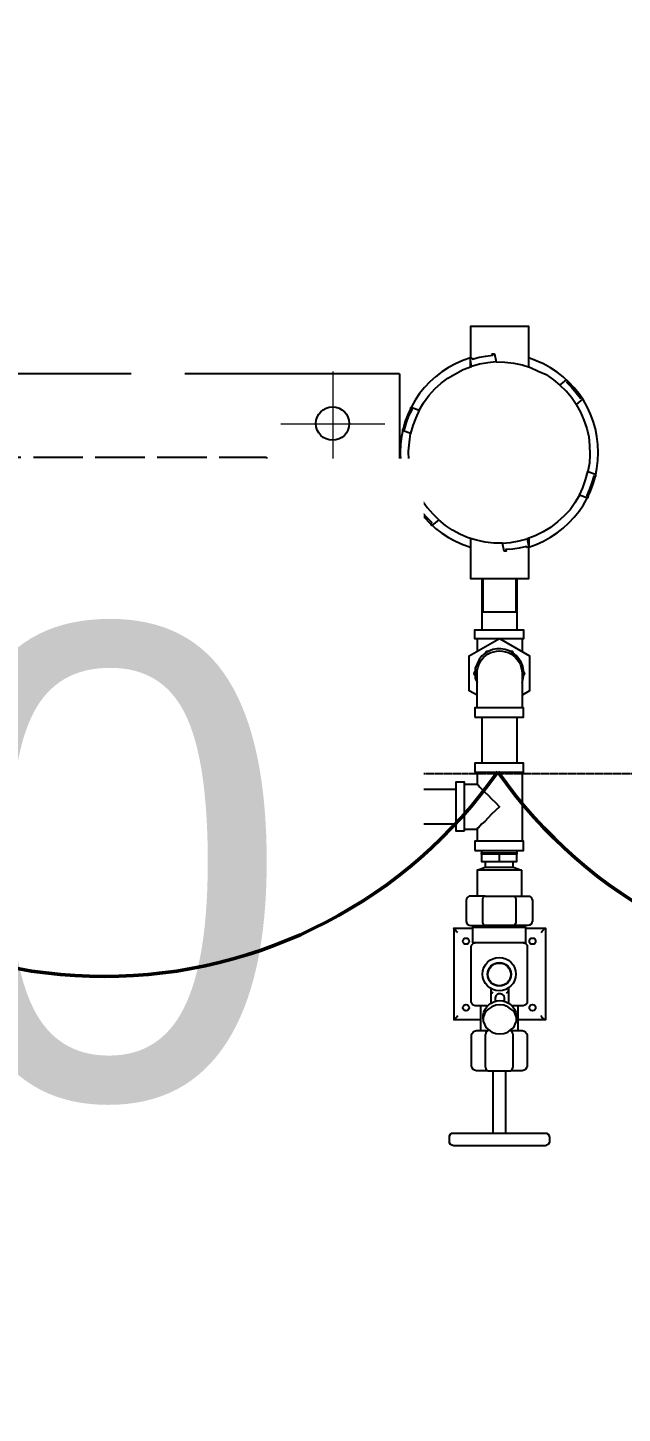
# Model space of a CAD drawing. Header units: millimetres. Extents: x -300 to 383236, y -195106 to -144646.
# Drawn here: x 21807 to 22260, y -175617 to -174561 of the extents above; entities that cross this region are included whole.
import ezdxf
from ezdxf.enums import TextEntityAlignment as Align

# ---------------------------------------------------------------- set-up
doc = ezdxf.new("R2010")
doc.units = ezdxf.units.MM
doc.header["$LTSCALE"] = 60
doc.set_wipeout_variables(frame=1)
doc.linetypes.add('CENTER2', pattern=[28.575, 19.05, -3.175, 3.175, -3.175])
doc.linetypes.add('PDF_IMPORT', pattern=[1, 0.8, -0.2])
doc.layers.add('C_REV', color=4, linetype='Continuous', lineweight=50)
doc.layers.add('EQUIPMENT', color=253, linetype='Continuous', lineweight=0)
doc.layers.add('C_TEXT_CONTAINER NO', color=7, linetype='Continuous')
doc.layers.add('CENTER', color=1, linetype='CENTER2')
doc.styles.add('Arial', font='arial.ttf')

# ---------------------------------------------------------------- blocks, each defined once
blk = doc.blocks.new('A$C44261593')
h = blk.add_hatch()
h.set_pattern_fill('ANSI31', color=253, scale=100)
h.set_pattern_definition([(45, (0, -50460), (-224.5064, 224.5064), [])])
edge = h.paths.add_edge_path()
edge.add_line((-58347, -14256), (-58347, -14056))
edge.add_line((-58347, -14056), (-57547, -14056))
edge.add_line((-57547, -14056), (-57547, -15056))
edge.add_line((-57547, -15056), (-60547, -15056))
edge.add_line((-60547, -15056), (-60547, -31056))
edge.add_line((-60547, -31056), (-57647, -31056))
edge.add_line((-57647, -31056), (-57647, -32268))
edge.add_line((-57647, -32268), (-43347, -32268))
edge.add_line((-43347, -32268), (-43347, -29256))
edge.add_line((-43347, -29256), (-34347, -29256))
edge.add_line((-34347, -29256), (-34347, -14206))
edge.add_line((-34347, -14206), (-33547, -14206))
edge.add_line((-33547, -14206), (-33547, -29256))
edge.add_line((-33547, -29256), (-30497, -29256))
edge.add_line((-30497, -29256), (-30497, -30056))
edge.add_line((-30497, -30056), (-30547, -30056))
edge.add_line((-30547, -30056), (-30547, -34906))
edge.add_line((-30547, -34906), (-30569.2, -34906))
edge.add_arc((-31589.7, -35133.7), 1045.6, 12.5777, 76.5787)
edge.add_line((-31347, -34116.7), (-31347, -30056))
edge.add_line((-31347, -30056), (-42547, -30056))
edge.add_line((-42547, -30056), (-42547, -34906))
edge.add_line((-42547, -34906), (-43347, -34906))
edge.add_line((-43347, -34906), (-43347, -33068))
edge.add_line((-43347, -33068), (-57647, -33068))
edge.add_line((-57647, -33068), (-57647, -34906))
edge.add_line((-57647, -34906), (-58447, -34906))
edge.add_line((-58447, -34906), (-58447, -31856))
edge.add_line((-58447, -31856), (-66197, -31856))
edge.add_line((-66197, -31856), (-66197, -31056))
edge.add_line((-66197, -31056), (-61347, -31056))
edge.add_line((-61347, -31056), (-61347, -14256))
edge.add_line((-61347, -14256), (-58347, -14256))

msp = doc.modelspace()

# ---------------------------------------------------------------- linework, layer by layer
at = {"layer": 'CENTER', "color": 253, "ltscale": 0.001}
msp.add_line((18772.6, -175129.7), (22443.4, -175129.7), dxfattribs=at)
at = {"layer": 'EQUIPMENT', "color": 253, "lineweight": 25}
for points in [[(22188.9, -174819.8), (22188.9, -174788.9), (22188.1, -174788.9), (22187.3, -174788.9), (22185.4, -174788.9), (22182.8, -174788.9), (22179.9, -174788.9), (22176.4, -174788.9), (22172.7, -174788.9), (22168.5, -174788.9), (22164.3, -174788.9), (22160.3, -174788.9), (22156.3, -174788.9), (22152.9, -174788.9), (22150, -174788.9), (22147.6, -174788.9), (22145.7, -174788.9), (22144.7, -174788.9), (22144.4, -174788.9), (22144.4, -174812.9, 0.742501), (22144.4, -174957.1)], [(22144.4, -174950.5), (22144.4, -174981), (22144.7, -174981), (22145.7, -174981), (22147.6, -174981), (22150, -174981), (22152.9, -174981), (22156.3, -174981), (22160.3, -174981), (22164.3, -174981), (22168.5, -174981), (22172.7, -174981), (22176.4, -174981), (22179.9, -174981), (22182.8, -174981), (22185.4, -174981), (22187.3, -174981), (22188.1, -174981), (22188.9, -174981), (22188.9, -174957.1, 0.735147), (22188.9, -174812.9)], [(21905.2, -175204.8, -0.170431), (21840.2, -175297.9), (21830.6, -175304.5, -1.837462), (21831.7, -175006.1), (21841.2, -175012.4, -0.212493), (21911.9, -175140)], [(22183.8, -175060.3, 0.813568), (22153.2, -175040), (22151, -175042.9), (22149.5, -175046), (22148.1, -175049.5), (22147.9, -175053.5), (22148.1, -175056.9), (22149.5, -175060.3)], [(22149.5, -175079.6), (22149.5, -175074.1), (22149.5, -175070.1), (22149.5, -175066.7), (22149.5, -175063.5), (22149.5, -175060.6), (22149.5, -175058.2), (22149.5, -175056.4), (22149.5, -175054.8), (22149.5, -175053.7), (22149.5, -175053.5, -1.005816), (22183.8, -175053.5), (22183.8, -175053.7), (22183.8, -175054.8), (22183.8, -175056.4), (22183.8, -175058.2), (22183.8, -175060.6), (22183.8, -175063.5), (22183.8, -175066.7), (22183.8, -175070.1), (22183.8, -175074.1), (22183.8, -175079.6)], [(22154.2, -175317), (22154.2, -175313.8, -0.861923), (22179.6, -175313.8), (22179.6, -175317)]]:
    msp.add_lwpolyline(points, format="xyb", dxfattribs=at)
for points in [[(22145.7, -174812.7), (22146, -174813.7), (22151, -174812.4), (22156.1, -174811.4), (22161.6, -174810.8), (22161.1, -174809.8), (22162.7, -174809.8), (22164, -174815.9), (22157.7, -174816.7), (22151.3, -174817.7), (22145.2, -174819.3), (22144.2, -174812.9)], [(22229.9, -174844.2), (22225.1, -174848.4), (22221.4, -174843.1), (22217.5, -174838.1), (22212.7, -174833.6), (22217.7, -174829.6), (22218.8, -174830.9), (22218, -174831.5), (22221.4, -174835.2), (22225.1, -174839.4), (22228.3, -174843.6), (22229.1, -174842.8)], [(22099.2, -174850.5), (22105.3, -174852.6), (22102.9, -174858.5), (22100.5, -174864.5), (22098.9, -174870.6), (22092.8, -174868.2), (22093.4, -174866.9), (22094.2, -174867.5), (22095.7, -174862.2), (22097.6, -174857.1), (22100, -174852.4), (22098.7, -174852.1)], [(22233.6, -174919.8), (22227.5, -174917.5), (22230.2, -174911.9), (22232.3, -174905.8), (22233.9, -174899.5), (22239.9, -174901.6), (22239.7, -174903.2), (22238.6, -174902.9), (22237, -174907.9), (22235.2, -174913), (22233.3, -174917.7), (22234.1, -174918.3)], [(22103.2, -174925.7), (22107.9, -174921.7), (22111.6, -174927), (22115.9, -174931.7), (22120.3, -174936.2), (22115.1, -174940.5), (22114.3, -174939.4), (22115.1, -174938.4), (22111.4, -174934.7), (22107.9, -174931), (22104.7, -174926.5), (22103.9, -174927)], [(22187.3, -174957.4), (22187.3, -174956.6), (22181.7, -174957.9), (22176.7, -174958.7), (22171.4, -174959), (22171.7, -174960.3), (22170.1, -174960.3), (22168.8, -174954), (22175.1, -174953.7), (22181.5, -174952.4), (22187.8, -174950.8), (22188.9, -174957.1)], [(21846.8, -175006.6), (21846.8, -175007.2), (21846.2, -175007.4), (21845.7, -175007.9), (21844.7, -175009), (21842.5, -175011.1), (21878.3, -175047.1), (21880.9, -175044.7), (21881.4, -175043.9), (21882.2, -175043.1), (21882.8, -175042.9), (21882.8, -175042.6)], [(22147.9, -175086.8), (22148.1, -175086.8), (22149.5, -175086.8), (22151, -175086.8), (22153.2, -175086.8), (22156.1, -175086.8), (22159.2, -175086.8), (22162.7, -175086.8), (22166.7, -175086.8), (22170.1, -175086.8), (22173.5, -175086.8), (22176.7, -175086.8), (22179.6, -175086.8), (22181.7, -175086.8), (22183.8, -175086.8), (22184.6, -175086.8), (22184.9, -175086.8), (22184.9, -175079.6), (22184.6, -175079.6), (22183.8, -175079.6), (22181.7, -175079.6), (22179.6, -175079.6), (22176.7, -175079.6), (22173.5, -175079.6), (22170.1, -175079.6), (22166.7, -175079.6), (22162.7, -175079.6), (22159.2, -175079.6), (22156.1, -175079.6), (22153.2, -175079.6), (22151, -175079.6), (22149.5, -175079.6), (22148.1, -175079.6), (22147.9, -175079.6)], [(22147.9, -175128.6), (22148.1, -175128.6), (22149.5, -175128.6), (22151, -175128.6), (22153.2, -175128.6), (22156.1, -175128.6), (22159.2, -175128.6), (22162.7, -175128.6), (22166.7, -175128.6), (22170.1, -175128.6), (22173.5, -175128.6), (22176.7, -175128.6), (22179.6, -175128.6), (22181.7, -175128.6), (22183.8, -175128.6), (22184.6, -175128.6), (22184.9, -175128.6), (22184.9, -175121.7), (22184.6, -175121.7), (22183.8, -175121.7), (22181.7, -175121.7), (22179.6, -175121.7), (22176.7, -175121.7), (22173.5, -175121.7), (22170.1, -175121.7), (22166.7, -175121.7), (22162.7, -175121.7), (22159.2, -175121.7), (22156.1, -175121.7), (22153.2, -175121.7), (22151, -175121.7), (22149.5, -175121.7), (22148.1, -175121.7), (22147.9, -175121.7)], [(21990.2, -175155.1), (21990.2, -175177.8), (22009.8, -175177.8), (22009.8, -175155.1), (22009.8, -175131.8), (21990.2, -175131.8)], [(22139.9, -175173.3), (22139.9, -175173), (22139.9, -175172.3), (22139.9, -175170.1), (22139.9, -175168), (22139.9, -175165.1), (22139.9, -175161.9), (22139.9, -175158.5), (22139.9, -175155.1), (22139.9, -175151.1), (22139.9, -175147.6), (22139.9, -175144.5), (22139.9, -175142.1), (22139.9, -175139.4), (22139.9, -175137.9), (22139.9, -175136.8), (22139.9, -175136.3), (22133.3, -175136.3), (22133.3, -175136.8), (22133.3, -175137.9), (22133.3, -175139.4), (22133.3, -175142.1), (22133.3, -175144.5), (22133.3, -175147.6), (22133.3, -175151.1), (22133.3, -175155.1), (22133.3, -175158.5), (22133.3, -175161.9), (22133.3, -175165.1), (22133.3, -175168), (22133.3, -175170.1), (22133.3, -175172.3), (22133.3, -175173), (22133.3, -175173.3)], [(22147.9, -175188.4), (22148.1, -175188.4), (22149.5, -175188.4), (22151, -175188.4), (22153.2, -175188.4), (22156.1, -175188.4), (22159.2, -175188.4), (22162.7, -175188.4), (22166.7, -175188.4), (22170.1, -175188.4), (22173.5, -175188.4), (22176.7, -175188.4), (22179.6, -175188.4), (22181.7, -175188.4), (22183.8, -175188.4), (22184.6, -175188.4), (22184.9, -175188.4), (22184.9, -175181.2), (22184.6, -175181.2), (22183.8, -175181.2), (22181.7, -175181.2), (22179.6, -175181.2), (22176.7, -175181.2), (22173.5, -175181.2), (22170.1, -175181.2), (22166.7, -175181.2), (22162.7, -175181.2), (22159.2, -175181.2), (22156.1, -175181.2), (22153.2, -175181.2), (22151, -175181.2), (22149.5, -175181.2), (22148.1, -175181.2), (22147.9, -175181.2)], [(22170.1, -175258.8), (22166.7, -175258.8), (22162.7, -175258.8), (22148.1, -175258.8), (22147.3, -175258.8), (22146.5, -175258.8), (22146.3, -175258.8), (22146.3, -175246.9), (22146.5, -175246.9), (22147.9, -175246.9), (22149.5, -175246.9), (22151.6, -175246.9), (22154.2, -175246.9), (22157.4, -175246.9), (22160.8, -175246.9), (22164.8, -175246.9), (22168.2, -175246.9), (22171.9, -175246.9), (22175.4, -175246.9), (22178.6, -175246.9), (22181.2, -175246.9), (22183.8, -175246.9), (22185.4, -175246.9), (22186.2, -175246.9), (22186.5, -175246.9), (22186.5, -175258.8), (22186.2, -175258.8), (22185.7, -175258.8), (22184.6, -175258.8)], [(22166.9, -175306.1), (22163.7, -175306.4), (22160.8, -175307.5), (22158.4, -175309), (22156.3, -175310.9), (22155.3, -175313), (22154.2, -175315.7), (22154.2, -175318.6), (22155.3, -175320.9), (22156.3, -175323.3), (22158.4, -175325.2), (22160.8, -175326.8), (22163.7, -175327.8), (22166.9, -175328.1), (22169.8, -175327.8), (22173, -175326.8), (22175.1, -175325.2), (22177.5, -175323.3), (22178.6, -175320.9), (22179.6, -175318.6), (22179.6, -175315.7), (22178.6, -175313), (22177.5, -175310.9), (22175.1, -175309), (22173, -175307.5), (22169.8, -175306.4)], [(22155.8, -175353.2), (22156.1, -175354), (22156.3, -175355.3), (22157.1, -175355.9), (22157.7, -175356.4), (22149.2, -175356.4), (22147.6, -175355.9), (22146.5, -175355.3), (22145.7, -175354), (22145.2, -175353.2), (22145.2, -175328.9), (22145.7, -175327.8), (22146.5, -175326.8), (22147.6, -175326.2), (22149.2, -175325.7), (22157.7, -175325.7), (22157.1, -175326.2), (22156.3, -175326.8), (22156.1, -175327.8), (22155.8, -175328.9)], [(22201.6, -175413.6), (22201.3, -175413.6), (22200, -175413.6), (22198.4, -175413.6), (22195.8, -175413.6), (22192.8, -175413.6), (22189.4, -175413.6), (22185.4, -175413.6), (22180.9, -175413.6), (22176.4, -175413.6), (22171.4, -175413.6), (22166.7, -175413.6), (22161.6, -175413.6), (22156.9, -175413.6), (22152.1, -175413.6), (22147.6, -175413.6), (22143.6, -175413.6), (22139.9, -175413.6), (22137, -175413.6), (22134.9, -175413.6), (22133, -175413.6), (22132, -175413.6), (22131.7, -175413.6), (22130.4, -175413), (22129.3, -175412.5), (22128.6, -175411.2), (22128.6, -175410.4), (22128.6, -175407.2), (22128.6, -175405.9), (22129.3, -175404.6), (22130.4, -175404), (22131.7, -175404), (22132, -175404), (22133, -175404), (22134.9, -175404), (22137, -175404), (22139.9, -175404), (22143.6, -175404), (22147.6, -175404), (22152.1, -175404), (22156.9, -175404), (22161.6, -175404), (22166.7, -175404), (22171.4, -175404), (22176.4, -175404), (22180.9, -175404), (22185.4, -175404), (22189.4, -175404), (22192.8, -175404), (22195.8, -175404), (22198.4, -175404), (22200, -175404), (22201.3, -175404), (22201.6, -175404), (22202.4, -175404), (22203.7, -175404.6), (22204.5, -175405.9), (22204.8, -175407.2), (22204.8, -175410.4), (22204.5, -175411.2), (22203.7, -175412.5), (22202.4, -175413)]]:
    msp.add_lwpolyline(points, close=True, dxfattribs=at)
for points in [[(22105.3, -174852.6), (22108.7, -174847.1), (22112.7, -174841.5), (22117.2, -174836.5), (22122.2, -174832), (22127.2, -174828.3), (22133, -174824.9), (22138.9, -174821.7), (22145.2, -174819.3)], [(22144.4, -174819.8), (22144.4, -174814)], [(22164, -174815.9), (22170.6, -174816.1), (22177.5, -174816.9), (22183.8, -174818.2), (22190.2, -174820.1), (22196, -174823), (22202.1, -174825.6), (22207.7, -174829.6), (22212.7, -174833.6)], [(22090.5, -174824.9), (22090.5, -174913.8)], [(22225.1, -174848.4), (22228.3, -174854.2), (22230.9, -174860.3), (22233.1, -174866.7), (22234.6, -174873), (22235.2, -174879.6), (22235.4, -174886.5), (22235.2, -174893.1), (22233.9, -174899.5)], [(22107.9, -174921.7), (22104.7, -174915.9), (22102.1, -174909.8), (22100, -174903.4), (22098.4, -174897.1), (22097.6, -174890.5), (22097.3, -174883.9), (22098.1, -174877.2), (22098.9, -174870.6)], [(21988.9, -174888.4), (21988.9, -175135.7)], [(21988.9, -174913.8), (22014.3, -174913.8), (22014.3, -175135.7)], [(22227.5, -174917.5), (22224.1, -174923.3), (22220.4, -174928.6), (22215.9, -174933.3), (22210.8, -174937.8), (22205.5, -174942.1), (22200, -174945.5), (22193.9, -174948.4), (22187.8, -174950.8)], [(22168.8, -174954), (22162.4, -174954), (22155.8, -174953.4), (22149.2, -174951.9), (22142.8, -174950), (22136.8, -174947.4), (22130.7, -174944.2), (22125.4, -174940.7), (22120.3, -174936.2)], [(22188.9, -174950.5), (22188.9, -174956.4)], [(21882.8, -175042.6), (21883, -175042.6), (21883.8, -175042.1), (21884.6, -175040.8), (21885.9, -175039.7), (21887.3, -175038.1), (21912.4, -175013.5), (21912.9, -175012.4), (21913.4, -175011.9), (21914.2, -175011.4), (21914.2, -175011.1), (21878.3, -174975.4), (21878.3, -174975.7), (21877.7, -174975.9), (21876.9, -174976.5), (21876.1, -174977.5), (21851.3, -175002.4), (21849.9, -175003.4), (21848.9, -175004.8), (21847.8, -175005.8), (21847.3, -175006.4), (21846.8, -175006.6)], [(22153.2, -174981), (22153.2, -175020.1)], [(22154, -174981), (22154, -175006.4), (22154.2, -175006.4), (22155.3, -175006.4), (22157.1, -175006.4), (22159.2, -175006.4), (22161.9, -175006.4), (22165.1, -175006.4), (22168, -175006.4), (22171.1, -175006.4), (22173.5, -175006.4), (22176.2, -175006.4), (22177.8, -175006.4), (22178.6, -175006.4), (22179.4, -175006.4), (22179.4, -174981)], [(22179.9, -174981), (22179.9, -175020.1)], [(22166.4, -175027), (22162.4, -175027), (22159.2, -175027), (22156.1, -175027), (22153.2, -175027), (22151, -175027), (22149.5, -175027), (22148.1, -175027), (22147.9, -175027), (22147.9, -175020.1), (22148.1, -175020.1), (22149.5, -175020.1), (22151, -175020.1), (22153.2, -175020.1), (22156.1, -175020.1), (22159.2, -175020.1), (22162.7, -175020.1), (22166.7, -175020.1), (22170.1, -175020.1), (22173.5, -175020.1), (22176.7, -175020.1), (22179.6, -175020.1), (22181.7, -175020.1), (22183.8, -175020.1), (22184.6, -175020.1), (22184.9, -175020.1), (22184.9, -175027), (22184.6, -175027), (22183.8, -175027), (22181.7, -175027), (22179.6, -175027), (22177, -175027), (22173.8, -175027), (22170.4, -175027), (22166.9, -175027)], [(22149.5, -175069.9), (22143.4, -175066.7), (22143.4, -175040), (22166.7, -175026.7), (22189.4, -175040), (22189.4, -175066.7), (22183.8, -175069.9)], [(22149.5, -175027), (22149.5, -175032.8), (22149.5, -175036.5)], [(22183.8, -175027), (22183.8, -175032.8), (22183.8, -175036.5)], [(22156.1, -175037.8), (22156.9, -175036.5), (22158.4, -175036.5)], [(22174.6, -175036.5), (22176.2, -175036.5), (22176.7, -175037.8)], [(22147.9, -175054.8), (22147.3, -175053.5), (22147.9, -175052.1)], [(22184.9, -175052.1), (22185.7, -175053.5), (22184.9, -175054.8)], [(22153.2, -175086.8), (22153.2, -175121.7)], [(22179.9, -175086.8), (22179.9, -175121.7)], [(21817.4, -175126.5), (21815.5, -175121.7), (21813.2, -175117)], [(22149.5, -175128.6), (22149.5, -175137.9)], [(22183.8, -175128.6), (22183.8, -175181.2)], [(21917.9, -175172.5), (21936.5, -175172.5), (21936.5, -175172.3), (21936.5, -175171.2), (21936.5, -175169.6), (21936.5, -175167.5), (21936.5, -175164.6), (21936.5, -175161.7), (21936.5, -175158.5), (21936.5, -175155.1), (21936.5, -175151.6), (21936.5, -175148.4), (21936.5, -175145.3), (21936.5, -175142.6), (21936.5, -175140.5), (21936.5, -175138.9), (21936.5, -175137.9), (21936.5, -175137.6), (21911.6, -175137.6)], [(21975.1, -175145.5), (21975.1, -175135.7), (21990.2, -175135.7)], [(22024.3, -175145.5), (22024.3, -175135.7), (22009.8, -175135.7)], [(22139.9, -175137.9), (22149.5, -175137.9), (22149.5, -175138.1), (22150.5, -175138.9), (22151.6, -175140), (22153.2, -175141.6), (22155.5, -175143.9), (22157.9, -175146.3), (22160.6, -175149), (22163.5, -175151.9), (22166.7, -175155.1), (22163.5, -175158), (22160.6, -175160.6), (22157.9, -175163.5), (22155.5, -175166.2), (22153.2, -175168), (22151.6, -175169.9), (22150.5, -175171.2), (22149.5, -175171.7), (22149.5, -175172.3), (22139.9, -175172.3)], [(21848.9, -175146.9), (21905.2, -175146.9)], [(21917.9, -175230.2), (21917.9, -175140), (21905.2, -175140), (21905.2, -175230.2)], [(21973.8, -175141.6), (21936.5, -175141.6)], [(21975.1, -175168.3), (21973.8, -175168.3), (21973.8, -175168), (21973.8, -175167), (21973.8, -175165.4), (21973.8, -175163.3), (21973.8, -175160.6), (21973.8, -175158), (21973.8, -175155.1), (21973.8, -175151.9), (21973.8, -175149.2), (21973.8, -175146.9), (21973.8, -175144.5), (21973.8, -175142.9), (21973.8, -175142.1), (21973.8, -175141.6), (21975.1, -175141.6)], [(21990.2, -175164.6), (21975.1, -175164.6), (21975.1, -175145.5), (21990.2, -175145.5)], [(22009.8, -175145.5), (22024.3, -175145.5), (22024.3, -175164.6), (22009.8, -175164.6)], [(22024.3, -175141.6), (22025.4, -175141.6)], [(22133.3, -175168.3), (22025.4, -175168.3), (22025.4, -175168), (22025.4, -175167), (22025.4, -175165.4), (22025.4, -175163.3), (22025.4, -175160.6), (22025.4, -175158), (22025.4, -175155.1), (22025.4, -175151.9), (22025.4, -175149.2), (22025.4, -175146.9), (22025.4, -175144.5), (22025.4, -175142.9), (22025.4, -175142.1), (22025.4, -175141.6), (22133.3, -175141.6)], [(22009.8, -175155.1), (21990.2, -175155.1)], [(21848.9, -175163.3), (21905.2, -175163.3)], [(21973.8, -175168.3), (21936.5, -175168.3)], [(21975.1, -175164.6), (21975.1, -175174.1), (21990.2, -175174.1)], [(22009.8, -175174.1), (22024.3, -175174.1), (22024.3, -175164.6)], [(22024.3, -175168.3), (22025.4, -175168.3)], [(22090.5, -175434.5), (22090.5, -175345.6), (21988.9, -175345.6), (22014.3, -175345.6), (22014.3, -175174.1)], [(21988.9, -175174.1), (21988.9, -175371)], [(22149.5, -175172.3), (22149.5, -175181.2)], [(21813.2, -175193.2), (21815.5, -175188.4), (21817.4, -175183.6)], [(22152.9, -175188.4), (22152.9, -175190.2)], [(22152.9, -175191.3), (22152.9, -175190.2), (22153.2, -175190.2), (22154.2, -175190.2), (22155.8, -175190.2), (22157.9, -175190.2), (22160.6, -175190.2), (22163.5, -175190.2), (22166.7, -175190.2), (22169.6, -175190.2), (22172.2, -175190.2), (22174.9, -175190.2), (22177, -175190.2), (22178.6, -175190.2), (22179.6, -175190.2), (22179.9, -175190.2), (22179.9, -175191.3)], [(22166.7, -175196.9), (22179.9, -175196.9), (22179.9, -175191.3), (22173.5, -175191.3), (22172.7, -175191.3), (22166.7, -175191.3), (22160.3, -175191.3), (22159.2, -175191.3), (22152.9, -175191.3), (22152.9, -175196.9), (22166.7, -175196.9), (22166.7, -175191.3)], [(22179.9, -175188.4), (22179.9, -175190.2)], [(22177, -175201.1), (22183.3, -175203.5), (22183.1, -175203.5), (22182.3, -175203.5), (22180.1, -175203.5), (22177.8, -175203.5), (22174.9, -175203.5), (22171.7, -175203.5), (22168.2, -175203.5), (22164.8, -175203.5), (22161.1, -175203.5), (22157.9, -175203.5), (22155.3, -175203.5), (22152.6, -175203.5), (22151, -175203.5), (22149.7, -175203.5), (22149.5, -175203.5), (22155.8, -175201.1)], [(22155.8, -175196.9), (22155.8, -175201.1), (22156.1, -175201.1), (22157.4, -175201.1), (22159, -175201.1), (22161.1, -175201.1), (22163.7, -175201.1), (22166.7, -175201.1), (22169, -175201.1), (22171.7, -175201.1), (22173.8, -175201.1), (22175.9, -175201.1), (22176.7, -175201.1), (22177, -175201.1), (22177, -175196.9)], [(22149.5, -175203.5), (22149.5, -175223.3)], [(22183.3, -175203.5), (22183.3, -175223.3)], [(22155.8, -175223.3), (22144.7, -175223.3), (22143.4, -175223.3), (22142, -175224.1), (22141.5, -175225.2), (22141.3, -175226.5), (22141.3, -175242.4), (22141.5, -175243.2), (22142, -175244.5), (22143.4, -175245.3), (22144.7, -175245.5), (22155.8, -175245.5), (22154.7, -175245.3), (22154.2, -175244.5), (22154, -175243.2), (22154, -175242.4), (22154, -175226.5), (22154, -175225.2), (22154.2, -175224.1), (22154.7, -175223.3), (22155.8, -175223.3), (22177.5, -175223.3), (22178, -175223.3), (22178.6, -175224.1), (22179.1, -175225.2), (22179.1, -175226.5), (22179.1, -175242.4), (22179.1, -175243.2), (22178.6, -175244.5), (22178, -175245.3), (22177.5, -175245.5), (22155.8, -175245.5)], [(22177.5, -175223.3), (22188.1, -175223.3), (22189.4, -175223.3), (22190.7, -175224.1), (22191.3, -175225.2), (22191.8, -175226.5), (22191.8, -175242.4), (22191.3, -175243.2), (22190.7, -175244.5), (22189.4, -175245.3), (22188.1, -175245.5), (22177.5, -175245.5)], [(21924.3, -175260.4), (21898.9, -175260.4), (21898.9, -175230.2), (21924.3, -175230.2), (21924.3, -175260.4), (21924.3, -175332.1), (21898.9, -175332.1), (21898.9, -175260.4)], [(22134.9, -175250.8), (22133.6, -175250), (22132.5, -175248.7), (22131.7, -175247.9), (22131.7, -175247.7), (22146.3, -175247.7)], [(22131.7, -175247.7), (22131.7, -175317.5), (22132.5, -175316.7), (22133.6, -175315.7), (22134.9, -175314.3)], [(22147.9, -175245.5), (22147.9, -175246.9)], [(22184.9, -175245.5), (22184.9, -175246.9)], [(22186.5, -175247.7), (22201.6, -175247.7)], [(22198.4, -175250.8), (22199.2, -175250), (22200.5, -175248.7), (22201.3, -175247.9), (22201.6, -175247.7), (22201.6, -175317.5), (22201.3, -175317.5), (22200.5, -175316.7), (22199.2, -175315.7), (22198.4, -175314.3)], [(21882.8, -175267), (21882.2, -175266.4), (21881.4, -175265.9), (21880.9, -175265.1), (21878.3, -175262.7), (21842.5, -175298.5), (21844.7, -175301.1), (21845.7, -175301.6), (21846.2, -175302.7), (21846.8, -175303), (21846.8, -175303.2)], [(22157.1, -175306.7), (22148.1, -175306.7), (22146.8, -175306.4), (22146, -175305.9), (22145.2, -175304.8), (22145, -175303.5), (22145, -175261.9), (22145.2, -175260.6), (22146, -175259.8), (22146.8, -175259), (22148.1, -175258.8)], [(22184.6, -175258.8), (22186, -175259), (22187, -175259.8), (22187.6, -175260.6), (22187.8, -175261.9), (22187.8, -175303.5), (22187.6, -175304.8), (22187, -175305.9), (22186, -175306.4), (22184.6, -175306.7), (22176.4, -175306.7)], [(21898.9, -175283.4), (21887.3, -175271.7), (21885.9, -175270.1), (21884.6, -175269.1), (21883.8, -175268), (21883, -175267.5), (21882.8, -175267), (21846.8, -175303.2), (21847.3, -175303.2), (21847.8, -175304), (21848.9, -175304.8), (21849.9, -175306.1), (21851.3, -175307.7), (21876.1, -175332.6), (21876.9, -175333.1), (21877.7, -175334.2), (21878.3, -175334.4), (21878.3, -175334.7), (21898.9, -175314.1)], [(22161.9, -175297.1), (22160.8, -175296.3), (22160.3, -175295.5), (22160.3, -175295), (22160.3, -175293.7)], [(22160.3, -175304.5), (22160.3, -175295)], [(22170.4, -175303.2), (22170.4, -175300.8), (22170.1, -175299.3), (22169, -175298.2), (22167.4, -175297.7), (22165.9, -175297.7), (22164.8, -175298.2), (22163.7, -175299.3), (22163.2, -175300.8), (22163.2, -175303.2)], [(22171.9, -175297.1), (22173, -175296.3), (22173.5, -175295.5), (22173.5, -175295), (22173.5, -175304.5)], [(22173.5, -175293.2), (22173.5, -175295)], [(22152.4, -175325.7), (22152.4, -175306.7)], [(22180.9, -175325.7), (22180.9, -175306.7)], [(22152.4, -175317.5), (22131.7, -175317.5)], [(22201.6, -175317.5), (22180.9, -175317.5)], [(22157.7, -175356.4), (22175.1, -175356.4), (22175.9, -175355.9), (22176.4, -175355.3), (22176.7, -175354), (22177, -175353.2), (22177, -175328.9), (22176.7, -175327.8), (22176.4, -175326.8), (22175.9, -175326.2), (22175.1, -175325.7), (22183.8, -175325.7), (22185.4, -175326.2), (22186.5, -175326.8), (22187.3, -175327.8), (22187.6, -175328.9), (22187.6, -175353.2), (22187.3, -175354), (22186.5, -175355.3), (22185.4, -175355.9), (22183.8, -175356.4), (22175.1, -175356.4)], [(22159.2, -175325.7), (22157.7, -175325.7)], [(22175.1, -175325.7), (22174.6, -175325.7)], [(22161.9, -175404), (22161.9, -175356.4)], [(22171.4, -175404), (22171.4, -175356.4)]]:
    msp.add_lwpolyline(points, dxfattribs=at)
at = {"layer": 'EQUIPMENT', "color": 253, "linetype": 'PDF_IMPORT', "lineweight": 25, "ltscale": 3.4125}
msp.add_lwpolyline([(22090.5, -174824.9), (19169.5, -174824.9), (19169.5, -174913.8), (22090.5, -174913.8)], dxfattribs=at)
at = {"layer": 'EQUIPMENT', "color": 253, "lineweight": 13}
for points in [[(22039.7, -174902.6), (22039.7, -174863), (22039.7, -174823.3)], [(22000, -174863), (22039.7, -174863), (22079.3, -174863)], [(21811.8, -175155.1), (21952.3, -175155.1)], [(22039.7, -175436), (22039.7, -175396.4), (22039.7, -175356.7)], [(22000, -175396.4), (22039.7, -175396.4), (22079.3, -175396.4)]]:
    msp.add_lwpolyline(points, dxfattribs=at)
at = {"layer": 'EQUIPMENT', "color": 253, "linetype": 'PDF_IMPORT', "lineweight": 25, "ltscale": 0.786667}
msp.add_lwpolyline([(21988.9, -175371), (21480.9, -175371), (21480.9, -174888.4), (21988.9, -174888.4)], dxfattribs=at)
at = {"layer": 'EQUIPMENT', "color": 253, "lineweight": 25}
for points in [[(21838.6, -175107.4), (21834.6, -175099.2), (21829.3, -175091.3, 0.255268), (21734.9, -175040.8, 1.708572), (21832, -175214.6), (21836.7, -175206.6, 0.232279)], [(21831.7, -175115.4), (21832.2, -175117.7), (21832, -175120.4), (21830.9, -175123), (21829.8, -175124.9), (21827.5, -175126.7), (21825.3, -175127.8), (21822.7, -175128.1, -1.952628)], [(21831.7, -175188.4), (21832.2, -175190.8), (21832, -175193.4), (21830.9, -175195.5), (21829.8, -175197.9), (21827.5, -175199.5), (21825.3, -175200.8), (21822.7, -175201.1, -1.97241)]]:
    msp.add_lwpolyline(points, format="xyb", close=True, dxfattribs=at)
at = {"layer": 'EQUIPMENT', "color": 253, "linetype": 'PDF_IMPORT', "lineweight": 25, "ltscale": 1.65}
msp.add_lwpolyline([(21480.9, -175345.6), (19169.5, -175345.6), (19169.5, -175434.5), (22090.5, -175434.5)], dxfattribs=at)
at = {"layer": 'EQUIPMENT', "color": 253, "lineweight": 25}
for centre, radius in [((22039.4, -174862.9), 12.7), ((21882.9, -175006.7), 7.85), ((22141, -175257.5), 2.38), ((22191.8, -175257.5), 2.38), ((22166.4, -175282.6), 12.7), ((22166.5, -175282.8), 9.04), ((22166.5, -175282.9), 8.7), ((21882.8, -175303.2), 8.01), ((22141, -175308.3), 2.38), ((22191.8, -175308.3), 2.38), ((22039.4, -175396.3), 12.7)]:
    msp.add_circle(centre, radius, dxfattribs=at)

# ---------------------------------------------------------------- block references
msp.add_blockref('A$C44261593', (71340, -144646.1))

# ---------------------------------------------------------------- next in the draw order: wipeouts: each hides what was drawn before it
msp.add_wipeout([(19813.7, -175509.3), (22108.8, -175509.3), (22108.8, -174889.7), (19813.7, -174889.7)]).dxf.layer = 'C_TEXT_CONTAINER NO'

# ---------------------------------------------------------------- next in the draw order: linework, layer by layer
at = {"layer": 'C_REV'}
msp.add_lwpolyline([(23365.3, -175128.3, -0.520567), (22765.3, -175128.3, -0.520567), (22165.3, -175128.3, -0.520567), (21565.3, -175128.3, -0.520567), (20965.3, -175128.3, -0.520567), (20365.3, -175128.3, -0.520567), (19765.3, -175128.3, -0.520567), (19165.3, -175128.3, -0.520567), (18565.3, -175128.3, -0.520567), (17965.3, -175128.3, -0.520567), (17365.3, -175128.3, -0.520567), (16765.3, -175128.3, -0.520567), (16165.3, -175128.3, -0.520567), (15565.3, -175128.3, -0.520567), (14965.3, -175128.3, -0.520567), (14365.3, -175128.3, -0.520567), (13765.3, -175128.3, -0.520567), (13165.3, -175128.3, -0.520567), (12565.3, -175128.3, -0.520567), (11965.3, -175128.3, -0.520567), (11365.3, -175128.3, -0.520567), (10765.3, -175128.3, -0.520567)], format="xyb", dxfattribs=at)

# ---------------------------------------------------------------- next in the draw order: texts
at = {"layer": 'C_TEXT_CONTAINER NO', "color": 3, "style": 'Arial'}
msp.add_text('A1-15-10', height=360, dxfattribs=at).set_placement((20974.5, -175197.2), align=Align.MIDDLE_CENTER)

doc.saveas('drawing.dxf')
